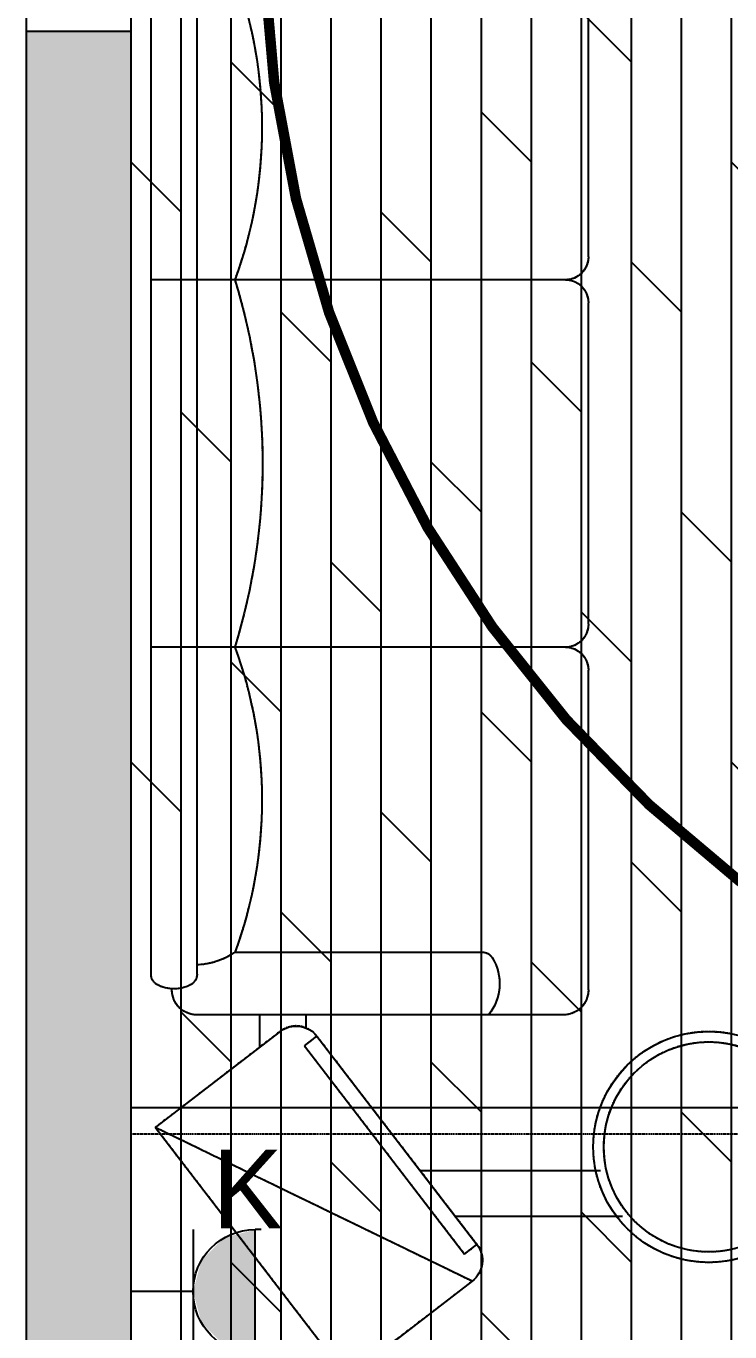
# Model space of a CAD drawing. Extents: x 675652 to 685374, y -153857 to -143837.
# Drawn here: x 675652 to 676992, y -151704 to -149217 of the extents above; entities that cross this region are included whole.
import ezdxf

# ---------------------------------------------------------------- set-up
doc = ezdxf.new("R2010")
doc.units = 0
doc.header["$LTSCALE"] = 10
doc.header["$MEASUREMENT"] = 0
doc.linetypes.add('DASH', pattern=[0.35, 0.25, -0.1])
for name, color, linetype in [('A-WALL', 7, 'Continuous'), ('A-WALL-HATH', 9, 'Continuous'), ('A-地面线', 3, 'Continuous'), ('A-天花线', 4, 'Continuous'), ('A-家具', 42, 'Continuous'), ('A-强弱电', 3, 'Continuous'), ('A-灯具', 2, 'Continuous'), ('A-灯具开关控制', 153, 'Continuous'), ('A-虚线家具', 8, 'Continuous'), ('B$0$A-WALL', 7, 'Continuous')]:
    doc.layers.add(name, color=color, linetype=linetype)
doc.styles.add('_TCH_DIM', font='stylu.ttf')
doc.styles.add('DIM_FONT', font='SIMPLEX.shx', dxfattribs={"width": 0.8})
doc.styles.get("Standard").update_dxf_attribs({"font": 'simhei.ttf'})

# ---------------------------------------------------------------- blocks, each defined once
blk = doc.blocks.new('$equip$00001237')
for p, q in [((-0.32, 0.672), (-0.32, 0.64)), ((-0.32, 0.64), (0.32, 0.64)), ((0.32, 0.672), (0.32, 0.64)), ((0.32, 0.32), (-0.32, 0.32)), ((0, 0.32), (0, 0))]:
    blk.add_line(p, q)
blk.add_arc((0, 0.64), 0.32, 180, 0)
for points in [[(0.2771, 0.48), (-0.2771, 0.48), (0.32, 0.64), (-0.32, 0.64)], [(0.16, 0.3629), (-0.16, 0.3629), (0.2771, 0.48), (-0.2771, 0.48)], [(0, 0.32), (0, 0.32), (0.16, 0.3629), (-0.16, 0.3629)]]:
    blk.add_solid(points)
at = {"flags": 9}
blk.add_attdef('A', (0, 0), '', height=0.0000128, dxfattribs=at)
blk = doc.blocks.new('5698sds')
at = {"layer": 'A-虚线家具', "linetype": 'DASH'}
for p, q in [((676722.5, -164182.4), (676722.5, -163573.6)), ((675889.6, -165549.1), (675889.6, -163603.1)), ((675977.2, -165549.1), (675977.2, -163603.1)), ((676678.7, -164226.2), (675890.8, -164226.2)), ((676722.5, -164882.2), (676722.5, -164270)), ((676678.7, -164926), (675890.8, -164926)), ((676722.5, -165578.6), (676722.5, -164969.8)), ((676049.4, -165506.9), (676520.6, -165506.9)), ((675929.4, -165578.6), (675929.4, -165576.2)), ((676674.7, -165626.3), (675977.2, -165626.3)), ((676135.5, -165657.8), (675897.6, -165840.6)), ((676181.8, -165685.3), (676205.6, -165667)), ((676205.6, -165667), (676510.3, -166063.5)), ((676181.8, -165685.3), (676486.5, -166081.8)), ((676501.1, -166133.6), (675897.6, -165840.6)), ((676263.2, -166316.4), (675897.6, -165840.6)), ((676486.5, -166081.8), (676510.3, -166063.5)), ((676501.1, -166133.6), (676263.2, -166316.4))]:
    blk.add_line(p, q, dxfattribs=at)
for points in [[(676096.8, -165687.6), (676096.8, -165626.3)], [(676184.3, -165626.3), (676184.3, -165651)], [(676402.3, -165923), (676745.4, -165923)], [(676787.4, -166010.5), (676469.5, -166010.5)]]:
    blk.add_lwpolyline(points, dxfattribs=at)
for radius in [220, 200]:
    blk.add_circle((676951.8, -165877.8), radius, dxfattribs=at)
for centre, start, end in [((676165.9, -165697.5), 37.5403, 127.5403), ((676470.6, -166093.9), 307.5403, 37.5403)]:
    blk.add_arc(centre, 50, start, end, dxfattribs=at)
at = {"layer": 'A-虚线家具', "linetype": 'DASH', "extrusion": (0, 0, -1)}
for centre, major_axis, ratio, start_param, end_param in [((675255.7, -163935.4), (845.1, 2.7), 1, -0.347682, 0.354527), ((676678.7, -164182.4), (31, 31), 1, 0.785398, 2.356194), ((674911.7, -164576.1), (-1190.1, 0), 0.999197, 2.842938, 3.440247), ((676678.7, -164270), (-31, 31), 1, 0.785398, 2.356194), ((676678.7, -164882.2), (31, 31), 1, 0.785398, 2.356194), ((675255.7, -165216.8), (-844.6, 28.1), 1, 2.757051, 3.45926), ((676678.7, -164969.8), (-31, 31), 1, 0.785398, 2.356194), ((675972.5, -165396.5), (-95.2, 95.2), 1, 3.318613, 3.892073), ((676520.6, -165528.8), (15.5, 15.5), 1, -0.785398, 0.230824), ((676459.2, -165566.9), (-66.6, 66.6), 1, 1.80162, 3.039897), ((675911.5, -165549.1), (15.5, 15.5), 1, 2.871332, 3.926991), ((675955.3, -165549.1), (15.5, 15.5), 1, 0.785398, 1.841057), ((675933.4, -165510.5), (-46.9, 46.9), 1, 3.411853, 4.442128), ((675977.2, -165578.6), (33.8, 33.8), 1, 2.356194, 3.926991), ((676674.7, -165578.6), (-33.8, 33.8), 1, 2.356194, 3.926991)]:
    blk.add_ellipse(centre, major_axis=major_axis, ratio=ratio, start_param=start_param, end_param=end_param, dxfattribs=at)
at = {"layer": 'A-虚线家具', "linetype": 'DASH', "style": 'DIM_FONT', "width": 0.8, "flags": 9}
for tag in ['YSIZE', 'XSIZE']:
    blk.add_attdef(tag, (679517.7, -159540.5), '', height=0.454, dxfattribs=at)
blk = doc.blocks.new('sadgadhdf')
at = {"layer": 'A-家具', "color": 42}
for p, q in [((607318.4, -111281.6), (606964.9, -111635.2)), ((607339.6, -111302.8), (607318.4, -111281.6)), ((607389.1, -111281.6), (607601.3, -111493.8)), ((607339.6, -111302.8), (606986.1, -111656.4)), ((606964.9, -111705.9), (607601.3, -111493.8)), ((607177, -111918), (607601.3, -111493.8)), ((606986.1, -111656.4), (606964.9, -111635.2)), ((606964.9, -111705.9), (607177, -111918))]:
    blk.add_line(p, q, dxfattribs=at)
for centre, start, end in [((607353.8, -111317), 45, 135), ((607000.2, -111670.5), 135, 225)]:
    blk.add_arc(centre, 50, start, end, dxfattribs=at)

msp = doc.modelspace()

# ---------------------------------------------------------------- linework, layer by layer
at = {"layer": 'A-WALL', "color": 6}
msp.add_line((675651.7, -149226.8), (675651.7, -151926.8), dxfattribs=at)
at = {"layer": 'B$0$A-WALL'}
msp.add_line((675651.7, -144726.8), (675651.7, -152126.8), dxfattribs=at)

# ---------------------------------------------------------------- block references
at = {"layer": 'A-虚线家具', "color": 3}
msp.add_blockref('5698sds', (0, 14526.5), dxfattribs=at)

# ---------------------------------------------------------------- next in the draw order: hatches: boundary and pattern name
at = {"layer": 'A-WALL-HATH'}
msp.add_hatch(color=256, dxfattribs=at).paths.add_polyline_path([(675651.7, -149226.8), (675651.7, -152126.8), (676751.7, -152126.8), (676751.7, -151926.8), (675851.7, -151926.8), (675851.7, -149226.8)])
at = {"layer": 'A-地面线'}
h = msp.add_hatch(dxfattribs=at)
h.set_pattern_fill('DOLMIT', color=8, scale=120, angle=90, double=1)
h.set_pattern_definition([(90, (675851.75, -147951.81), (-95.249, 6e-15), []), (135, (675851.75, -147951.8), (-190.498, -190.498), [134.703, -269.405])])
h.paths.add_polyline_path([(679051.7, -148476.8), (679051.7, -148446.8), (679201.7, -148446.8), (679201.7, -148476.8), (679441.7, -148476.8), (679441.7, -148461.8), (679461.7, -148461.8), (679466.7, -148461.8), (679491.7, -148461.8), (679491.7, -148476.8), (679501.7, -148476.8), (679501.7, -148476.8), (680311.7, -148476.8), (680311.7, -148461.8), (680336.7, -148461.8), (680361.7, -148461.8), (681951.7, -148476.8), (682142, -148476.8), (682142, -148461.8), (682162, -148461.8), (682167, -148461.8), (682192, -148461.8), (682192, -148476.8), (682202, -148476.8), (683011.7, -148476.8), (683011.7, -148461.8), (683036.7, -148461.8), (683061.7, -148461.8), (683651.7, -148476.8), (683651.7, -147926.8), (683651.7, -147426.8), (683611.5, -147426.8), (683611.5, -147441.8), (683591.5, -147441.8), (683586.5, -147441.8), (683561.5, -147441.8), (683561.5, -147426.8), (683551.5, -147426.9), (682741.7, -147426.9), (682741.7, -147441.8), (682716.7, -147441.8), (682691.7, -147441.8), (682551.7, -147426.8), (681661.7, -147426.8), (681661.7, -147441.8), (681641.7, -147441.8), (681636.7, -147441.8), (681611.7, -147441.8), (681611.7, -147426.8), (681601.7, -147426.8), (680891.7, -147426.8), (680891.7, -147441.8), (680866.7, -147441.8), (680841.7, -147441.8), (680651.7, -147426.8), (678251.7, -147426.8), (678251.7, -147226.8), (678251.7, -147196.8), (678236.7, -147196.8), (678236.7, -147176.8), (678236.7, -147171.8), (678236.7, -147146.8), (678251.7, -147146.8), (678251.7, -147136.8), (678251.7, -145616.8), (678236.7, -145616.8), (678236.7, -145591.8), (678236.7, -145566.8), (678251.7, -145526.7), (678251.7, -144926.8), (678181.7, -144926.8), (678181.7, -144941.8), (678161.7, -144941.8), (678156.7, -144941.8), (678131.7, -144941.8), (678131.7, -144926.8), (678121.7, -144926.9), (677121.7, -144926.9), (677121.7, -144941.8), (677096.7, -144941.8), (677071.7, -144941.8), (676251.7, -144926.8), (675851.7, -144926.8), (675851.7, -151926.8), (676721.7, -151926.8), (676721.7, -151911.8), (676741.7, -151911.8), (676746.7, -151911.8), (676771.7, -151911.8), (678851.7, -151926.8), (679151.7, -151926.8), (679151.7, -151196.8), (679071.7, -151196.8), (679071.7, -151256.8), (679091.7, -151256.8), (679091.7, -151276.8), (679048.7, -151276.8), (679048.7, -151271.8), (679051.7, -151271.8), (679051.7, -151197.1)])

# ---------------------------------------------------------------- next in the draw order: linework, layer by layer
at = {"layer": 'A-WALL', "color": 6}
for p, q in [((675851.7, -149226.8), (675651.7, -149226.8)), ((675851.7, -151926.8), (675851.7, -149226.8))]:
    msp.add_line(p, q, dxfattribs=at)
at = {"layer": 'A-天花线'}
for p, q in [((675851.7, -151931.8), (675851.7, -148201.8)), ((679031.7, -151276.8), (675851.7, -151276.8))]:
    msp.add_line(p, q, dxfattribs=at)
at = {"layer": 'A-家具'}
for p, q in [((676722.5, -149656), (676722.5, -149047.2)), ((675889.6, -151022.7), (675889.6, -149076.6)), ((676722.5, -150355.8), (676722.5, -149743.5)), ((676722.5, -151052.1), (676722.5, -150443.3)), ((675929.4, -151052.1), (675929.4, -151049.7)), ((676674.7, -151099.9), (675977.2, -151099.9))]:
    msp.add_line(p, q, dxfattribs=at)
at = {"layer": 'A-家具', "color": 8}
for p, q in [((675977.2, -151022.7), (675977.2, -149076.6)), ((676678.7, -149699.8), (675890.8, -149699.8)), ((676678.7, -150399.5), (675890.8, -150399.5)), ((676049.4, -150980.5), (676520.6, -150980.5))]:
    msp.add_line(p, q, dxfattribs=at)
at = {"layer": 'A-家具'}
for points in [[(676096.8, -151161.1), (676096.8, -151099.9)], [(676787.4, -151484), (676469.5, -151484)]]:
    msp.add_lwpolyline(points, dxfattribs=at)
at = {"layer": 'A-家具', "color": 8}
for points in [[(676184.3, -151099.9), (676184.3, -151124.5)], [(676402.3, -151396.5), (676745.4, -151396.5)]]:
    msp.add_lwpolyline(points, dxfattribs=at)
at = {"layer": 'A-家具'}
msp.add_circle((676951.8, -151351.4), 220, dxfattribs=at)
at = {"layer": 'A-家具', "color": 8}
msp.add_circle((676951.8, -151351.4), 200, dxfattribs=at)
at = {"layer": 'A-家具', "color": 8, "extrusion": (0, 0, -1)}
for centre, major_axis, ratio, start_param, end_param in [((675255.7, -149408.9), (845.1, 2.7), 1, -0.347682, 0.354527), ((674911.7, -150049.6), (-1190.1, 0), 0.999197, 2.842938, 3.440247), ((675255.7, -150690.3), (-844.6, 28.1), 1, 2.757051, 3.45926), ((675972.5, -150870), (-95.2, 95.2), 1, 3.318613, 3.892073), ((676520.6, -151002.4), (15.5, 15.5), 1, -0.785398, 0.230824), ((676459.2, -151040.4), (-66.6, 66.6), 1, 1.80162, 3.039897)]:
    msp.add_ellipse(centre, major_axis=major_axis, ratio=ratio, start_param=start_param, end_param=end_param, dxfattribs=at)
at = {"layer": 'A-家具', "extrusion": (0, 0, -1)}
for centre, major_axis, start_param, end_param in [((676678.7, -149656), (31, 31), 0.785398, 2.356194), ((676678.7, -149743.5), (-31, 31), 0.785398, 2.356194), ((676678.7, -150355.8), (31, 31), 0.785398, 2.356194), ((676678.7, -150443.3), (-31, 31), 0.785398, 2.356194), ((675911.5, -151022.7), (15.5, 15.5), 2.871332, 3.926991), ((675955.3, -151022.7), (15.5, 15.5), 0.785398, 1.841057), ((675933.4, -150984), (-46.9, 46.9), 3.411853, 4.442128), ((675977.2, -151052.1), (33.8, 33.8), 2.356194, 3.926991), ((676674.7, -151052.1), (-33.8, 33.8), 2.356194, 3.926991)]:
    msp.add_ellipse(centre, major_axis=major_axis, ratio=1, start_param=start_param, end_param=end_param, dxfattribs=at)
at = {"layer": 'A-灯具', "color": 2, "linetype": 'DASH'}
msp.add_line((679031.7, -151326.8), (675851.7, -151326.8), dxfattribs=at)
at = {"layer": 'A-灯具开关控制', "color": 1, "linetype": 'DASH', "const_width": 20}
msp.add_lwpolyline([(678260.4, -151314.6, -0.629513), (676711.2, -147446.1, 2.03353)], format="xyb", dxfattribs=at)
at = {"layer": 'B$0$A-WALL'}
msp.add_line((675851.7, -152026.8), (675851.7, -144726.8), dxfattribs=at)

# ---------------------------------------------------------------- next in the draw order: block references
at = {"layer": 'A-家具', "color": 3, "xscale": -1, "rotation": 352.5403238805924}
msp.add_blockref('sadgadhdf', (1292831.5, -119648), dxfattribs=at)
at = {"layer": 'A-强弱电', "xscale": -368.7009804528498, "yscale": 368.7009804528498, "zscale": 368.7009804528498, "rotation": 270}
msp.add_blockref('$equip$00001237', (675851.7, -151626.8), dxfattribs=at)

# ---------------------------------------------------------------- next in the draw order: texts
at = {"layer": 'A-强弱电', "color": 0, "style": '_TCH_DIM'}
msp.add_text('K', height=150, dxfattribs=at).set_placement((676006.5, -151506.5, 0))

doc.saveas('drawing.dxf')
